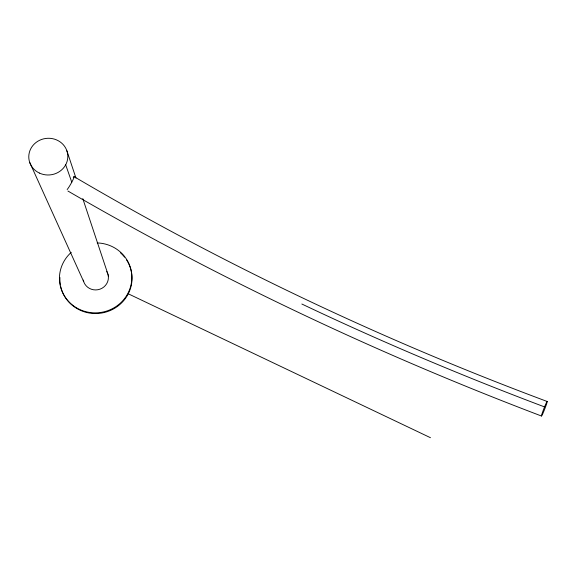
<?xml version="1.0" encoding="UTF-8"?>
<svg xmlns="http://www.w3.org/2000/svg" width="576" height="576" viewBox="0 0 576 576"><rect width="100%" height="100%" fill="white"/><g stroke="black" fill="none" stroke-linecap="round" stroke-linejoin="round"><path stroke-width="0.86" d="M547.164 401.472C383.371 340.373 224.755 265.334 74.081 176.645M544.558 406.922C462.305 375.919 381.262 341.712 301.853 304.02M541.512 416.03C377.928 353.952 219.24 278.914 67.925 191.03M128.268 293.796L430.459 437.702M29.686 162.36L83.693 281.642M65.686 164.815L71.77 182.203M66.888 150.804L75.974 178.121M82.786 198.598L107.77 273.708M73.274 177.286A7.776 0.77 -60.4 0 1 72.641 180.533A7.776 0.77 -60.4 0 1 67.154 189.554M97.178 242.935A36.245 34.934 -10.2 0 1 130.176 287.986A36.245 34.934 -10.2 0 1 76.162 307.613A36.245 34.934 -10.2 0 1 71.258 252.353M106.762 271.526A12.686 12.226 -10.1 0 1 100.08 289.138A12.686 12.226 -10.1 0 1 83.282 280.094M108.036 274.514A12.643 12.182 -10.2 0 1 108.454 276.055M126.533 259.812A36.115 34.819 -10.2 0 1 109.606 310.788A36.115 34.819 -10.2 0 1 60.725 286.61M60.394 284.976A36.115 34.819 -10.2 0 1 59.926 277.524M120.586 252.907A36.115 34.819 -10.2 0 1 124.603 257.141M542.693 413.885A7.805 0.468 -68.7 0 0 547.193 401.724A7.805 0.468 -68.7 0 0 543.11 410.645A7.805 0.468 -68.7 0 0 542.693 413.885M39.406 173.074A19.534 18.353 -5.2 0 0 67.802 155.498A19.534 18.353 -5.2 0 0 37.706 141.322A19.534 18.353 -5.2 0 0 39.406 173.074"/></g></svg>
